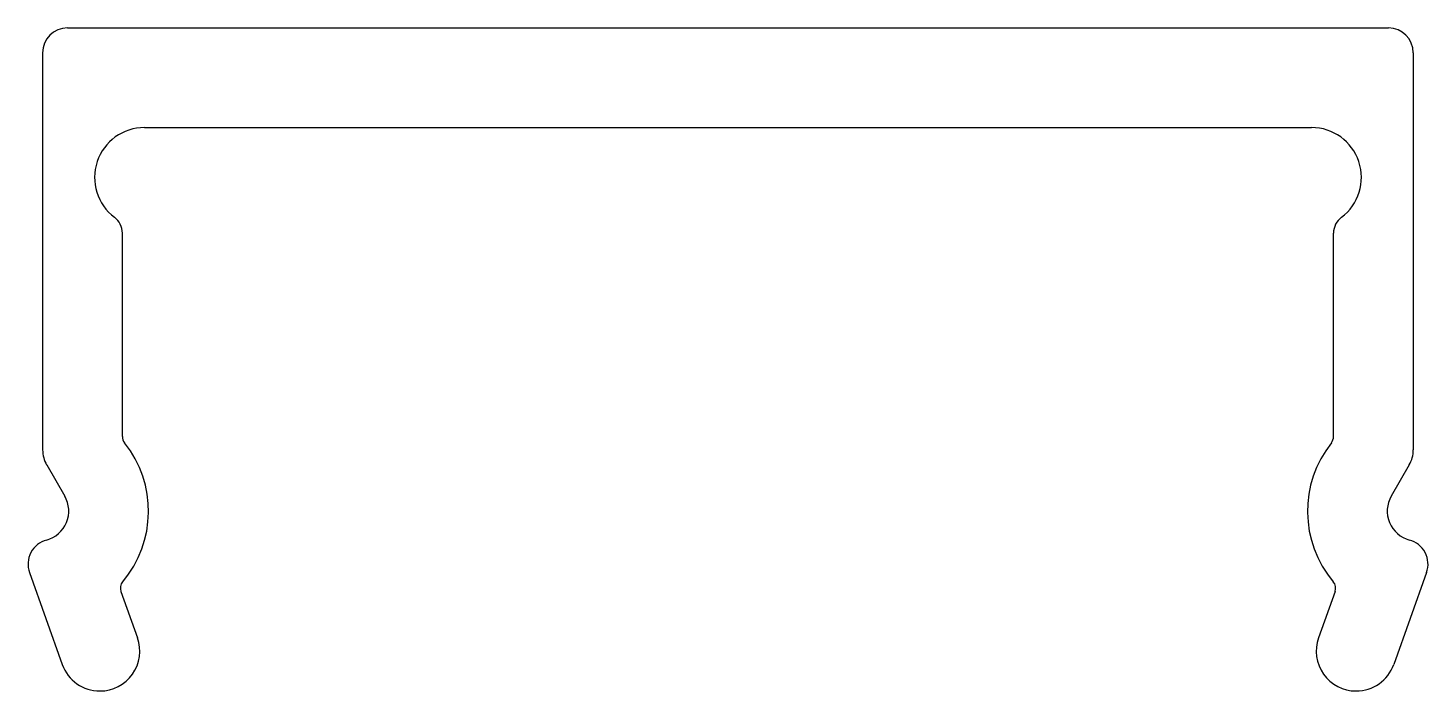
# Model space of a CAD drawing. Extents: x 3382.6 to 3396.6, y 1583.8 to 1590.5.
import ezdxf

# ---------------------------------------------------------------- set-up
doc = ezdxf.new("R2010")
doc.units = 0
doc.layers.get('0').update_dxf_attribs({"linetype": 'CONTINUOUS'})

msp = doc.modelspace()

# ---------------------------------------------------------------- linework, layer by layer
at = {"color": 0}
for p, q in [((3382.959, 1590.476), (3396.209, 1590.476)), ((3382.709, 1590.226), (3382.709, 1586.241)), ((3396.459, 1590.226), (3396.459, 1586.241)), ((3383.73, 1589.476), (3395.439, 1589.476)), ((3383.509, 1586.375), (3383.509, 1588.416)), ((3395.659, 1586.375), (3395.659, 1588.416)), ((3382.75, 1586.091), (3382.931, 1585.777)), ((3396.419, 1586.091), (3396.238, 1585.777)), ((3382.576, 1585.011), (3382.906, 1584.088)), ((3396.592, 1585.011), (3396.263, 1584.088)), ((3383.494, 1584.82), (3383.66, 1584.356)), ((3395.675, 1584.82), (3395.509, 1584.356))]:
    msp.add_line(p, q, dxfattribs=at)
for centre, radius, start, end in [((3382.959, 1590.226), 0.25, 90, 180), ((3396.209, 1590.226), 0.25, 0, 90), ((3383.73, 1588.976), 0.5, 90, 233.1001), ((3395.439, 1588.976), 0.5, 306.8999, 90), ((3383.309, 1588.416), 0.2, 0, 53.1001), ((3395.859, 1588.416), 0.2, 126.8999, 180), ((3383.609, 1586.375), 0.1, 180, 218.5561), ((3395.559, 1586.375), 0.1, 321.4439, 0), ((3383.009, 1586.241), 0.3, 180, 210), ((3382.671, 1585.627), 1.1, 319.8602, 38.5561), ((3396.498, 1585.627), 1.1, 141.4439, 220.1398), ((3396.159, 1586.241), 0.3, 330, 0), ((3382.671, 1585.627), 0.3, 284.8486, 30), ((3396.498, 1585.627), 0.3, 150, 255.1514), ((3382.812, 1585.095), 0.25, 104.8486, 199.6319), ((3396.357, 1585.095), 0.25, 340.3681, 75.1514), ((3383.588, 1584.854), 0.1, 139.8602, 199.6319), ((3395.58, 1584.854), 0.1, 340.3681, 40.1398), ((3383.283, 1584.222), 0.4, 270, 19.6319), ((3395.886, 1584.222), 0.4, 160.3681, 270), ((3383.283, 1584.222), 0.4, 199.6319, 270), ((3395.886, 1584.222), 0.4, 270, 340.3681)]:
    msp.add_arc(centre, radius, start, end, dxfattribs=at)

doc.saveas('drawing.dxf')
